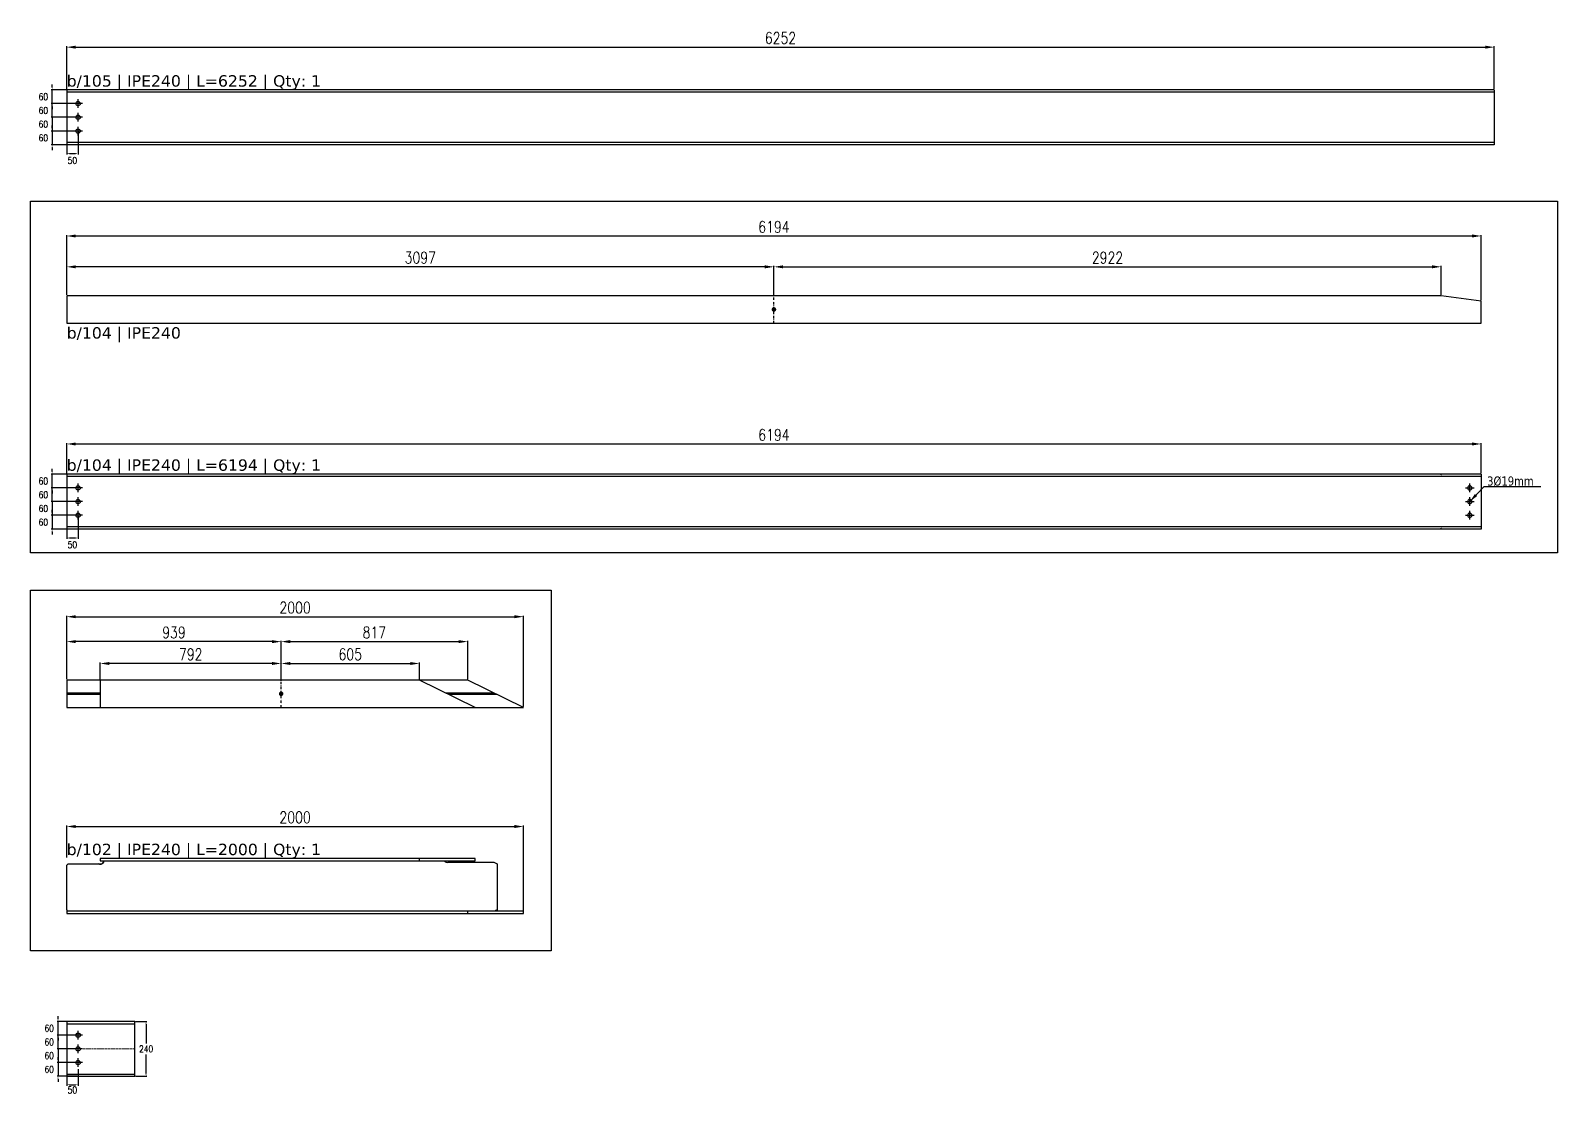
# Model space of a CAD drawing. Header units: millimetres. Extents: x -158 to 97215, y -53820 to 8373.
# Drawn here: x -158 to 6528, y -793 to 3866 of the extents above; entities that cross this region are included whole.
import ezdxf
from ezdxf.enums import TextEntityAlignment as Align

# ---------------------------------------------------------------- set-up
doc = ezdxf.new("R2010")
doc.units = ezdxf.units.MM
doc.header["$LTSCALE"] = 0.8
for name, pattern in [('ACAD_ISO02W100', [15, 12, -3]), ('DASHDOT', [25.4, 12.7, -6.35, 0, -6.35]), ('DXK_LINE_DOT4', [0.9408, 0.4704, -0.4704])]:
    doc.linetypes.add(name, pattern=pattern)
for name, color, linetype in [('COTAS', 8, 'Continuous'), ('EJE', 1, 'DASHDOT'), ('EJE_PERNO', 1, 'Continuous'), ('EJE_VIGA', 4, 'DASHDOT'), ('IPE240', 2, 'Continuous'), ('PERNOS', 3, 'Continuous'), ('TXT_GEN', 3, 'Continuous')]:
    doc.layers.add(name, color=color, linetype=linetype)
doc.styles.add('CNI_COTAS', font='romans.shx', dxfattribs={"width": 0.8})
doc.styles.add('VERDNA', font='verdana.ttf', dxfattribs={"width": 0.8})
doc.dimstyles.new('1.3', dxfattribs={"dimscale": 0, "dimtxt": 30, "dimasz": 12, "dimexe": 4, "dimexo": 4, "dimgap": 9, "dimtad": 1, "dimdec": 0, "dimzin": 4, "dimdsep": 46, "dimtxsty": 'CNI_COTAS', "dimcen": 0, "dimclrd": 256, "dimclrt": 3, "dimadec": 0, "dimazin": 0, "dimtfac": 1, "dimtdec": 0, "dimtmove": 2, "dimatfit": 0, "dimfxl": 0.05, "dimtolj": 1, "dimtzin": 0, "dimarcsym": 0})
doc.dimstyles.new('1.4', dxfattribs={"dimscale": 0, "dimtxt": 50, "dimasz": 40, "dimexe": 4, "dimexo": 4, "dimgap": 15, "dimtad": 1, "dimdec": 0, "dimzin": 4, "dimdsep": 46, "dimtxsty": 'CNI_COTAS', "dimcen": -0.09, "dimclrd": 256, "dimclrt": 3, "dimadec": 0, "dimazin": 0, "dimtfac": 1, "dimtdec": 0, "dimtmove": 2, "dimatfit": 0, "dimfxl": 0.05, "dimtolj": 1, "dimtzin": 0, "dimarcsym": 0})

# ---------------------------------------------------------------- blocks, each defined once
blk = doc.blocks.new('*D14')
at = {"layer": 'COTAS', "color": 0, "lineweight": -2, "transparency": 16777216}
for p, q in [((0, 244), (0, 384.3)), ((2000.5, 4), (2000.5, 384.3))]:
    blk.add_line(p, q, dxfattribs=at)
at = {"layer": 'COTAS', "lineweight": -2, "transparency": 16777216}
blk.add_line((40, 380.3), (1960.5, 380.3), dxfattribs=at)
at = {"layer": 'COTAS', "transparency": 16777216}
for points in [[(40, 387), (40, 373.6), (0, 380.3)], [(1960.5, 387), (1960.5, 373.6), (2000.5, 380.3)]]:
    blk.add_solid(points, dxfattribs=at)
at = {"layer": 'Defpoints', "color": 0, "transparency": 16777216}
for p in [(2000.5, 380.3), (0, 240), (2000.5, 0)]:
    blk.add_point(p, dxfattribs=at)
at = {"layer": 'COTAS', "color": 3, "transparency": 16777216, "insert": (1000.2, 420.3), "char_height": 50, "attachment_point": 5, "style": 'CNI_COTAS'}
blk.add_mtext('\\A1;2000', dxfattribs=at)
blk = doc.blocks.new('*D16')
at = {"layer": 'COTAS', "color": 0, "lineweight": -2, "transparency": 16777216}
for p, q in [((939.1, 1025.6), (939.1, 1098.3)), ((1544.4, 1025.6), (1544.4, 1098.3))]:
    blk.add_line(p, q, dxfattribs=at)
at = {"layer": 'COTAS', "lineweight": -2, "transparency": 16777216}
blk.add_line((979.1, 1094.3), (1504.4, 1094.3), dxfattribs=at)
at = {"layer": 'COTAS', "transparency": 16777216}
for points in [[(979.1, 1100.9), (979.1, 1087.6), (939.1, 1094.3)], [(1504.4, 1100.9), (1504.4, 1087.6), (1544.4, 1094.3)]]:
    blk.add_solid(points, dxfattribs=at)
at = {"layer": 'Defpoints', "color": 0, "transparency": 16777216}
for p in [(1544.4, 1094.3), (939.1, 1021.6), (1544.4, 1021.6)]:
    blk.add_point(p, dxfattribs=at)
at = {"layer": 'COTAS', "color": 3, "transparency": 16777216, "insert": (1241.8, 1134.3), "char_height": 50, "attachment_point": 5, "style": 'CNI_COTAS'}
blk.add_mtext('\\A1;605', dxfattribs=at)
blk = doc.blocks.new('*D17')
at = {"layer": 'COTAS', "color": 0, "lineweight": -2, "transparency": 16777216}
for p, q in [((939.1, 1025.6), (939.1, 1194)), ((1756.1, 1025.6), (1756.1, 1194))]:
    blk.add_line(p, q, dxfattribs=at)
at = {"layer": 'COTAS', "lineweight": -2, "transparency": 16777216}
blk.add_line((979.1, 1190), (1716.1, 1190), dxfattribs=at)
at = {"layer": 'COTAS', "transparency": 16777216}
for points in [[(979.1, 1196.7), (979.1, 1183.3), (939.1, 1190)], [(1716.1, 1196.7), (1716.1, 1183.3), (1756.1, 1190)]]:
    blk.add_solid(points, dxfattribs=at)
at = {"layer": 'Defpoints', "color": 0, "transparency": 16777216}
for p in [(1756.1, 1190), (939.1, 1021.6), (1756.1, 1021.6)]:
    blk.add_point(p, dxfattribs=at)
at = {"layer": 'COTAS', "color": 3, "transparency": 16777216, "insert": (1347.6, 1230), "char_height": 50, "attachment_point": 5, "style": 'CNI_COTAS'}
blk.add_mtext('\\A1;817', dxfattribs=at)
blk = doc.blocks.new('*D18')
at = {"layer": 'COTAS', "color": 0, "lineweight": -2, "transparency": 16777216}
for p, q in [((147.2, 1025.6), (147.2, 1098.3)), ((939.1, 1025.6), (939.1, 1098.3))]:
    blk.add_line(p, q, dxfattribs=at)
at = {"layer": 'COTAS', "lineweight": -2, "transparency": 16777216}
blk.add_line((899.1, 1094.3), (187.2, 1094.3), dxfattribs=at)
at = {"layer": 'COTAS', "transparency": 16777216}
for points in [[(187.2, 1100.9), (187.2, 1087.6), (147.2, 1094.3)], [(899.1, 1100.9), (899.1, 1087.6), (939.1, 1094.3)]]:
    blk.add_solid(points, dxfattribs=at)
at = {"layer": 'Defpoints', "color": 0, "transparency": 16777216}
for p in [(147.2, 1094.3), (147.2, 1021.6), (939.1, 1021.6)]:
    blk.add_point(p, dxfattribs=at)
at = {"layer": 'COTAS', "color": 3, "transparency": 16777216, "insert": (543.2, 1134.3), "char_height": 50, "attachment_point": 5, "style": 'CNI_COTAS'}
blk.add_mtext('\\A1;792', dxfattribs=at)
blk = doc.blocks.new('*D19')
at = {"layer": 'COTAS', "color": 0, "lineweight": -2, "transparency": 16777216}
for p, q in [((0, 1025.6), (0, 1194)), ((939.1, 1025.6), (939.1, 1194))]:
    blk.add_line(p, q, dxfattribs=at)
at = {"layer": 'COTAS', "lineweight": -2, "transparency": 16777216}
blk.add_line((899.1, 1190), (40, 1190), dxfattribs=at)
at = {"layer": 'COTAS', "transparency": 16777216}
for points in [[(40, 1196.7), (40, 1183.3), (0, 1190)], [(899.1, 1196.7), (899.1, 1183.3), (939.1, 1190)]]:
    blk.add_solid(points, dxfattribs=at)
at = {"layer": 'Defpoints', "color": 0, "transparency": 16777216}
for p in [(0, 1190), (0, 1021.6), (939.1, 1021.6)]:
    blk.add_point(p, dxfattribs=at)
at = {"layer": 'COTAS', "color": 3, "transparency": 16777216, "insert": (469.6, 1230), "char_height": 50, "attachment_point": 5, "style": 'CNI_COTAS'}
blk.add_mtext('\\A1;939', dxfattribs=at)
blk = doc.blocks.new('*D20')
at = {"layer": 'COTAS', "color": 0, "lineweight": -2, "transparency": 16777216}
for p, q in [((0, 1025.6), (0, 1303.1)), ((2000.5, 905.6), (2000.5, 1303.1))]:
    blk.add_line(p, q, dxfattribs=at)
at = {"layer": 'COTAS', "lineweight": -2, "transparency": 16777216}
blk.add_line((40, 1299.1), (1960.5, 1299.1), dxfattribs=at)
at = {"layer": 'COTAS', "transparency": 16777216}
for points in [[(40, 1305.7), (40, 1292.4), (0, 1299.1)], [(1960.5, 1305.7), (1960.5, 1292.4), (2000.5, 1299.1)]]:
    blk.add_solid(points, dxfattribs=at)
at = {"layer": 'Defpoints', "color": 0, "transparency": 16777216}
for p in [(2000.5, 1299.1), (0, 1021.6), (2000.5, 901.6)]:
    blk.add_point(p, dxfattribs=at)
at = {"layer": 'COTAS', "color": 3, "transparency": 16777216, "insert": (1000.2, 1339.1), "char_height": 50, "attachment_point": 5, "style": 'CNI_COTAS'}
blk.add_mtext('\\A1;2000', dxfattribs=at)
blk = doc.blocks.new('D19')
at = {"layer": 'EJE_PERNO', "linetype": 'Continuous'}
for p, q in [((19, 0), (-19, 0)), ((0, -19), (0, 19))]:
    blk.add_line(p, q, dxfattribs=at)
at = {"layer": 'PERNOS'}
blk.add_circle((0, 0), 9.5, dxfattribs=at)
blk = doc.blocks.new('*D26')
at = {"layer": 'COTAS', "lineweight": -2, "transparency": 16777216}
for p, q in [((-63.7, 1875.1), (-63.7, 1887.1)), ((-63.7, 1803.1), (-63.7, 1863.1)), ((-63.7, 1791.1), (-63.7, 1779.1))]:
    blk.add_line(p, q, dxfattribs=at)
at = {"layer": 'COTAS', "color": 0, "lineweight": -2, "transparency": 16777216}
for p, q in [((46, 1863.1), (-67.7, 1863.1)), ((46, 1803.1), (-67.7, 1803.1))]:
    blk.add_line(p, q, dxfattribs=at)
at = {"layer": 'COTAS', "transparency": 16777216}
for points in [[(-65.7, 1875.1), (-61.7, 1875.1), (-63.7, 1863.1)], [(-65.7, 1791.1), (-61.7, 1791.1), (-63.7, 1803.1)]]:
    blk.add_solid(points, dxfattribs=at)
at = {"layer": 'Defpoints', "color": 0, "transparency": 16777216}
for p in [(-63.7, 1863.1), (50, 1863.1), (50, 1803.1)]:
    blk.add_point(p, dxfattribs=at)
at = {"layer": 'COTAS', "color": 3, "transparency": 16777216, "insert": (-102.2, 1833.1), "char_height": 30, "attachment_point": 5, "rotation": 0.2, "style": 'CNI_COTAS'}
blk.add_mtext('\\A1;60', dxfattribs=at)
blk = doc.blocks.new('*D27')
at = {"layer": 'COTAS', "lineweight": -2, "transparency": 16777216}
for p, q in [((-63.7, 1815.1), (-63.7, 1827.1)), ((-63.7, 1803.1), (-63.7, 1743.1)), ((-63.7, 1731.1), (-63.7, 1719.1))]:
    blk.add_line(p, q, dxfattribs=at)
at = {"layer": 'COTAS', "color": 0, "lineweight": -2, "transparency": 16777216}
for p, q in [((46, 1803.1), (-67.7, 1803.1)), ((46, 1743.1), (-67.7, 1743.1))]:
    blk.add_line(p, q, dxfattribs=at)
at = {"layer": 'COTAS', "transparency": 16777216}
for points in [[(-65.7, 1815.1), (-61.7, 1815.1), (-63.7, 1803.1)], [(-65.7, 1731.1), (-61.7, 1731.1), (-63.7, 1743.1)]]:
    blk.add_solid(points, dxfattribs=at)
at = {"layer": 'Defpoints', "color": 0, "transparency": 16777216}
for p in [(-63.7, 1743.1), (50, 1803.1), (50, 1743.1)]:
    blk.add_point(p, dxfattribs=at)
at = {"layer": 'COTAS', "color": 3, "transparency": 16777216, "insert": (-102.2, 1773.1), "char_height": 30, "attachment_point": 5, "rotation": 0.2, "style": 'CNI_COTAS'}
blk.add_mtext('\\A1;60', dxfattribs=at)
blk = doc.blocks.new('*D23')
at = {"layer": 'COTAS', "lineweight": -2, "transparency": 16777216}
for p, q in [((-63.7, 1935.1), (-63.7, 1947.1)), ((-63.7, 1863.1), (-63.7, 1923.1)), ((-63.7, 1851.1), (-63.7, 1839.1))]:
    blk.add_line(p, q, dxfattribs=at)
at = {"layer": 'COTAS', "color": 0, "lineweight": -2, "transparency": 16777216}
for p, q in [((46, 1923.1), (-67.7, 1923.1)), ((46, 1863.1), (-67.7, 1863.1))]:
    blk.add_line(p, q, dxfattribs=at)
at = {"layer": 'COTAS', "transparency": 16777216}
for points in [[(-65.7, 1935.1), (-61.7, 1935.1), (-63.7, 1923.1)], [(-65.7, 1851.1), (-61.7, 1851.1), (-63.7, 1863.1)]]:
    blk.add_solid(points, dxfattribs=at)
at = {"layer": 'Defpoints', "color": 0, "transparency": 16777216}
for p in [(-63.7, 1923.1), (50, 1923.1), (50, 1863.1)]:
    blk.add_point(p, dxfattribs=at)
at = {"layer": 'COTAS', "color": 3, "transparency": 16777216, "insert": (-102.2, 1893.1), "char_height": 30, "attachment_point": 5, "rotation": 0.2, "style": 'CNI_COTAS'}
blk.add_mtext('\\A1;60', dxfattribs=at)
blk = doc.blocks.new('*D24')
at = {"layer": 'COTAS', "color": 0, "lineweight": -2, "transparency": 16777216}
for p, q in [((46, 1743.1), (-67.7, 1743.1)), ((46, 1683.1), (-67.7, 1683.1))]:
    blk.add_line(p, q, dxfattribs=at)
at = {"layer": 'COTAS', "lineweight": -2, "transparency": 16777216}
for p, q in [((-63.7, 1755.1), (-63.7, 1767.1)), ((-63.7, 1743.1), (-63.7, 1683.1)), ((-63.7, 1671.1), (-63.7, 1659.1))]:
    blk.add_line(p, q, dxfattribs=at)
at = {"layer": 'COTAS', "transparency": 16777216}
for points in [[(-65.7, 1755.1), (-61.7, 1755.1), (-63.7, 1743.1)], [(-65.7, 1671.1), (-61.7, 1671.1), (-63.7, 1683.1)]]:
    blk.add_solid(points, dxfattribs=at)
at = {"layer": 'Defpoints', "color": 0, "transparency": 16777216}
for p in [(50, 1743.1), (-63.7, 1683.1), (50, 1683.1)]:
    blk.add_point(p, dxfattribs=at)
at = {"layer": 'COTAS', "color": 3, "transparency": 16777216, "insert": (-102.2, 1713.1), "char_height": 30, "attachment_point": 5, "rotation": 0.2, "style": 'CNI_COTAS'}
blk.add_mtext('\\A1;60', dxfattribs=at)
blk = doc.blocks.new('*D25')
at = {"layer": 'COTAS', "color": 0, "lineweight": -2, "transparency": 16777216}
for p, q in [((0, 1739.1), (0, 1639.9)), ((50, 1739.1), (50, 1639.9))]:
    blk.add_line(p, q, dxfattribs=at)
at = {"layer": 'COTAS', "lineweight": -2, "transparency": 16777216}
blk.add_line((12, 1643.9), (38, 1643.9), dxfattribs=at)
at = {"layer": 'COTAS', "transparency": 16777216}
for points in [[(12, 1645.9), (12, 1641.9), (0, 1643.9)], [(38, 1645.9), (38, 1641.9), (50, 1643.9)]]:
    blk.add_solid(points, dxfattribs=at)
at = {"layer": 'Defpoints', "color": 0, "transparency": 16777216}
for p in [(0, 1743.1), (50, 1743.1), (50, 1643.9)]:
    blk.add_point(p, dxfattribs=at)
at = {"layer": 'COTAS', "color": 3, "transparency": 16777216, "insert": (25, 1614), "char_height": 30, "attachment_point": 5, "rotation": 0.2, "style": 'CNI_COTAS'}
blk.add_mtext('\\A1;50', dxfattribs=at)
blk = doc.blocks.new('*D28')
at = {"layer": 'COTAS', "color": 0, "lineweight": -2, "transparency": 16777216}
for p, q in [((0, 1927.1), (0, 2059.6)), ((6194.3, 1927.1), (6194.3, 2059.6))]:
    blk.add_line(p, q, dxfattribs=at)
at = {"layer": 'COTAS', "lineweight": -2, "transparency": 16777216}
blk.add_line((40, 2055.6), (6154.3, 2055.6), dxfattribs=at)
at = {"layer": 'COTAS', "transparency": 16777216}
for points in [[(40, 2062.2), (40, 2048.9), (0, 2055.6)], [(6154.3, 2062.2), (6154.3, 2048.9), (6194.3, 2055.6)]]:
    blk.add_solid(points, dxfattribs=at)
at = {"layer": 'Defpoints', "color": 0, "transparency": 16777216}
for p in [(6194.3, 2055.6), (0, 1923.1), (6194.3, 1923.1)]:
    blk.add_point(p, dxfattribs=at)
at = {"layer": 'COTAS', "color": 3, "transparency": 16777216, "insert": (3097.2, 2095.6), "char_height": 50, "attachment_point": 5, "style": 'CNI_COTAS'}
blk.add_mtext('\\A1;6194', dxfattribs=at)
blk = doc.blocks.new('*D29')
at = {"layer": 'COTAS', "color": 0, "lineweight": -2, "transparency": 16777216}
for p, q in [((0, 2708.7), (0, 2835.4)), ((3097.2, 2708.7), (3097.2, 2835.4))]:
    blk.add_line(p, q, dxfattribs=at)
at = {"layer": 'COTAS', "lineweight": -2, "transparency": 16777216}
blk.add_line((3057.2, 2831.4), (40, 2831.4), dxfattribs=at)
at = {"layer": 'COTAS', "transparency": 16777216}
for points in [[(40, 2838.1), (40, 2824.7), (0, 2831.4)], [(3057.2, 2838.1), (3057.2, 2824.7), (3097.2, 2831.4)]]:
    blk.add_solid(points, dxfattribs=at)
at = {"layer": 'Defpoints', "color": 0, "transparency": 16777216}
for p in [(0, 2831.4), (0, 2704.7), (3097.2, 2704.7)]:
    blk.add_point(p, dxfattribs=at)
at = {"layer": 'COTAS', "color": 3, "transparency": 16777216, "insert": (1548.6, 2871.4), "char_height": 50, "attachment_point": 5, "style": 'CNI_COTAS'}
blk.add_mtext('\\A1;3097', dxfattribs=at)
blk = doc.blocks.new('*D30')
at = {"layer": 'COTAS', "color": 0, "lineweight": -2, "transparency": 16777216}
for p, q in [((3097.2, 2708.7), (3097.2, 2835.4)), ((6019.1, 2708.7), (6019.1, 2835.4))]:
    blk.add_line(p, q, dxfattribs=at)
at = {"layer": 'COTAS', "lineweight": -2, "transparency": 16777216}
blk.add_line((3137.2, 2831.4), (5979.1, 2831.4), dxfattribs=at)
at = {"layer": 'COTAS', "transparency": 16777216}
for points in [[(3137.2, 2838.1), (3137.2, 2824.7), (3097.2, 2831.4)], [(5979.1, 2838.1), (5979.1, 2824.7), (6019.1, 2831.4)]]:
    blk.add_solid(points, dxfattribs=at)
at = {"layer": 'Defpoints', "color": 0, "transparency": 16777216}
for p in [(6019.1, 2831.4), (3097.2, 2704.7), (6019.1, 2704.7)]:
    blk.add_point(p, dxfattribs=at)
at = {"layer": 'COTAS', "color": 3, "transparency": 16777216, "insert": (4558.1, 2871.4), "char_height": 50, "attachment_point": 5, "style": 'CNI_COTAS'}
blk.add_mtext('\\A1;2922', dxfattribs=at)
blk = doc.blocks.new('*D31')
at = {"layer": 'COTAS', "color": 0, "lineweight": -2, "transparency": 16777216}
for p, q in [((0, 2708.7), (0, 2970.4)), ((6194.3, 2685.7), (6194.3, 2970.4))]:
    blk.add_line(p, q, dxfattribs=at)
at = {"layer": 'COTAS', "lineweight": -2, "transparency": 16777216}
blk.add_line((40, 2966.4), (6154.3, 2966.4), dxfattribs=at)
at = {"layer": 'COTAS', "transparency": 16777216}
for points in [[(40, 2973.1), (40, 2959.8), (0, 2966.4)], [(6154.3, 2973.1), (6154.3, 2959.8), (6194.3, 2966.4)]]:
    blk.add_solid(points, dxfattribs=at)
at = {"layer": 'Defpoints', "color": 0, "transparency": 16777216}
for p in [(6194.3, 2966.4), (0, 2704.7), (6194.3, 2681.7)]:
    blk.add_point(p, dxfattribs=at)
at = {"layer": 'COTAS', "color": 3, "transparency": 16777216, "insert": (3097.2, 3006.4), "char_height": 50, "attachment_point": 5, "style": 'CNI_COTAS'}
blk.add_mtext('\\A1;6194', dxfattribs=at)
blk = doc.blocks.new('*D35')
at = {"layer": 'COTAS', "color": 0, "lineweight": -2, "transparency": 16777216}
for p, q in [((46, 3546.2), (-67.7, 3546.2)), ((46, 3486.2), (-67.7, 3486.2))]:
    blk.add_line(p, q, dxfattribs=at)
at = {"layer": 'COTAS', "lineweight": -2, "transparency": 16777216}
for p, q in [((-63.7, 3558.2), (-63.7, 3570.2)), ((-63.7, 3486.2), (-63.7, 3546.2)), ((-63.7, 3474.2), (-63.7, 3462.2))]:
    blk.add_line(p, q, dxfattribs=at)
at = {"layer": 'COTAS', "transparency": 16777216}
for points in [[(-65.7, 3558.2), (-61.7, 3558.2), (-63.7, 3546.2)], [(-65.7, 3474.2), (-61.7, 3474.2), (-63.7, 3486.2)]]:
    blk.add_solid(points, dxfattribs=at)
at = {"layer": 'Defpoints', "color": 0, "transparency": 16777216}
for p in [(-63.7, 3546.2), (50, 3546.2), (50, 3486.2)]:
    blk.add_point(p, dxfattribs=at)
at = {"layer": 'COTAS', "color": 3, "transparency": 16777216, "insert": (-102.2, 3516.2), "char_height": 30, "attachment_point": 5, "rotation": 0.2, "style": 'CNI_COTAS'}
blk.add_mtext('\\A1;60', dxfattribs=at)
blk = doc.blocks.new('*D36')
at = {"layer": 'COTAS', "color": 0, "lineweight": -2, "transparency": 16777216}
for p, q in [((46, 3486.2), (-67.7, 3486.2)), ((46, 3426.2), (-67.7, 3426.2))]:
    blk.add_line(p, q, dxfattribs=at)
at = {"layer": 'COTAS', "lineweight": -2, "transparency": 16777216}
for p, q in [((-63.7, 3498.2), (-63.7, 3510.2)), ((-63.7, 3486.2), (-63.7, 3426.2)), ((-63.7, 3414.2), (-63.7, 3402.2))]:
    blk.add_line(p, q, dxfattribs=at)
at = {"layer": 'COTAS', "transparency": 16777216}
for points in [[(-65.7, 3498.2), (-61.7, 3498.2), (-63.7, 3486.2)], [(-65.7, 3414.2), (-61.7, 3414.2), (-63.7, 3426.2)]]:
    blk.add_solid(points, dxfattribs=at)
at = {"layer": 'Defpoints', "color": 0, "transparency": 16777216}
for p in [(50, 3486.2), (-63.7, 3426.2), (50, 3426.2)]:
    blk.add_point(p, dxfattribs=at)
at = {"layer": 'COTAS', "color": 3, "transparency": 16777216, "insert": (-102.2, 3456.2), "char_height": 30, "attachment_point": 5, "rotation": 0.2, "style": 'CNI_COTAS'}
blk.add_mtext('\\A1;60', dxfattribs=at)
blk = doc.blocks.new('*D32')
at = {"layer": 'COTAS', "lineweight": -2, "transparency": 16777216}
for p, q in [((-63.7, 3618.2), (-63.7, 3630.2)), ((-63.7, 3546.2), (-63.7, 3606.2)), ((-63.7, 3534.2), (-63.7, 3522.2))]:
    blk.add_line(p, q, dxfattribs=at)
at = {"layer": 'COTAS', "color": 0, "lineweight": -2, "transparency": 16777216}
for p, q in [((46, 3606.2), (-67.7, 3606.2)), ((46, 3546.2), (-67.7, 3546.2))]:
    blk.add_line(p, q, dxfattribs=at)
at = {"layer": 'COTAS', "transparency": 16777216}
for points in [[(-65.7, 3618.2), (-61.7, 3618.2), (-63.7, 3606.2)], [(-65.7, 3534.2), (-61.7, 3534.2), (-63.7, 3546.2)]]:
    blk.add_solid(points, dxfattribs=at)
at = {"layer": 'Defpoints', "color": 0, "transparency": 16777216}
for p in [(-63.7, 3606.2), (50, 3606.2), (50, 3546.2)]:
    blk.add_point(p, dxfattribs=at)
at = {"layer": 'COTAS', "color": 3, "transparency": 16777216, "insert": (-102.2, 3576.2), "char_height": 30, "attachment_point": 5, "rotation": 0.2, "style": 'CNI_COTAS'}
blk.add_mtext('\\A1;60', dxfattribs=at)
blk = doc.blocks.new('*D33')
at = {"layer": 'COTAS', "color": 0, "lineweight": -2, "transparency": 16777216}
for p, q in [((46, 3426.2), (-67.7, 3426.2)), ((46, 3366.2), (-67.7, 3366.2))]:
    blk.add_line(p, q, dxfattribs=at)
at = {"layer": 'COTAS', "lineweight": -2, "transparency": 16777216}
for p, q in [((-63.7, 3438.2), (-63.7, 3450.2)), ((-63.7, 3426.2), (-63.7, 3366.2)), ((-63.7, 3354.2), (-63.7, 3342.2))]:
    blk.add_line(p, q, dxfattribs=at)
at = {"layer": 'COTAS', "transparency": 16777216}
for points in [[(-65.7, 3438.2), (-61.7, 3438.2), (-63.7, 3426.2)], [(-65.7, 3354.2), (-61.7, 3354.2), (-63.7, 3366.2)]]:
    blk.add_solid(points, dxfattribs=at)
at = {"layer": 'Defpoints', "color": 0, "transparency": 16777216}
for p in [(50, 3426.2), (-63.7, 3366.2), (50, 3366.2)]:
    blk.add_point(p, dxfattribs=at)
at = {"layer": 'COTAS', "color": 3, "transparency": 16777216, "insert": (-102.2, 3396.2), "char_height": 30, "attachment_point": 5, "rotation": 0.2, "style": 'CNI_COTAS'}
blk.add_mtext('\\A1;60', dxfattribs=at)
blk = doc.blocks.new('*D34')
at = {"layer": 'COTAS', "color": 0, "lineweight": -2, "transparency": 16777216}
for p, q in [((0, 3422.2), (0, 3323)), ((50, 3422.2), (50, 3323))]:
    blk.add_line(p, q, dxfattribs=at)
at = {"layer": 'COTAS', "lineweight": -2, "transparency": 16777216}
blk.add_line((12, 3327), (38, 3327), dxfattribs=at)
at = {"layer": 'COTAS', "transparency": 16777216}
for points in [[(12, 3329), (12, 3325), (0, 3327)], [(38, 3329), (38, 3325), (50, 3327)]]:
    blk.add_solid(points, dxfattribs=at)
at = {"layer": 'Defpoints', "color": 0, "transparency": 16777216}
for p in [(0, 3426.2), (50, 3426.2), (50, 3327)]:
    blk.add_point(p, dxfattribs=at)
at = {"layer": 'COTAS', "color": 3, "transparency": 16777216, "insert": (25, 3297.1), "char_height": 30, "attachment_point": 5, "rotation": 0.2, "style": 'CNI_COTAS'}
blk.add_mtext('\\A1;50', dxfattribs=at)
blk = doc.blocks.new('*D37')
at = {"layer": 'COTAS', "color": 0, "lineweight": -2, "transparency": 16777216}
for p, q in [((0, 3609.6), (0, 3797.4)), ((6251.8, 3610.2), (6251.8, 3797.4))]:
    blk.add_line(p, q, dxfattribs=at)
at = {"layer": 'COTAS', "lineweight": -2, "transparency": 16777216}
blk.add_line((40, 3793.4), (6211.8, 3793.4), dxfattribs=at)
at = {"layer": 'COTAS', "transparency": 16777216}
for points in [[(40, 3800.1), (40, 3786.7), (0, 3793.4)], [(6211.8, 3800.1), (6211.8, 3786.7), (6251.8, 3793.4)]]:
    blk.add_solid(points, dxfattribs=at)
at = {"layer": 'Defpoints', "color": 0, "transparency": 16777216}
for p in [(6251.8, 3793.4), (0, 3605.6), (6251.8, 3606.2)]:
    blk.add_point(p, dxfattribs=at)
at = {"layer": 'COTAS', "color": 3, "transparency": 16777216, "insert": (3125.9, 3833.4), "char_height": 50, "attachment_point": 5, "style": 'CNI_COTAS'}
blk.add_mtext('\\A1;6252', dxfattribs=at)
blk = doc.blocks.new('*D100')
at = {"layer": 'COTAS', "color": 0, "lineweight": -2, "transparency": 16777216}
for p, q in [((301.9, -473.6), (351.6, -473.6)), ((301.9, -713.6), (351.6, -713.6))]:
    blk.add_line(p, q, dxfattribs=at)
at = {"layer": 'COTAS', "lineweight": -2, "transparency": 16777216}
for p, q in [((347.6, -485.6), (347.6, -569.6)), ((347.6, -701.6), (347.6, -617.6))]:
    blk.add_line(p, q, dxfattribs=at)
at = {"layer": 'COTAS', "transparency": 16777216}
for points in [[(345.6, -485.6), (349.6, -485.6), (347.6, -473.6)], [(345.6, -701.6), (349.6, -701.6), (347.6, -713.6)]]:
    blk.add_solid(points, dxfattribs=at)
at = {"layer": 'Defpoints', "color": 0, "transparency": 16777216}
for p in [(297.9, -473.6), (297.9, -713.6), (347.6, -713.6)]:
    blk.add_point(p, dxfattribs=at)
at = {"layer": 'COTAS', "color": 3, "transparency": 16777216, "insert": (347.6, -593.6), "char_height": 30, "attachment_point": 5, "rotation": 0.2, "style": 'CNI_COTAS'}
blk.add_mtext('\\A1;240', dxfattribs=at)
blk = doc.blocks.new('*D98')
at = {"layer": 'COTAS', "color": 0, "lineweight": -2, "transparency": 16777216}
for p, q in [((0, -657.6), (0, -754.9)), ((50, -682.1), (50, -754.9))]:
    blk.add_line(p, q, dxfattribs=at)
at = {"layer": 'COTAS', "lineweight": -2, "transparency": 16777216}
blk.add_line((12, -750.9), (38, -750.9), dxfattribs=at)
at = {"layer": 'COTAS', "transparency": 16777216}
for points in [[(12, -748.9), (12, -752.9), (0, -750.9)], [(38, -748.9), (38, -752.9), (50, -750.9)]]:
    blk.add_solid(points, dxfattribs=at)
at = {"layer": 'Defpoints', "color": 0, "transparency": 16777216}
for p in [(0, -653.6), (50, -678.1), (50, -750.9)]:
    blk.add_point(p, dxfattribs=at)
at = {"layer": 'COTAS', "color": 3, "transparency": 16777216, "insert": (25, -773.4), "char_height": 30, "attachment_point": 5, "rotation": 0.2, "style": 'CNI_COTAS'}
blk.add_mtext('\\A1;50', dxfattribs=at)
blk = doc.blocks.new('*D101')
at = {"layer": 'COTAS', "color": 0, "lineweight": -2, "transparency": 16777216}
for p, q in [((46, -593.6), (-42, -593.6)), ((46, -653.6), (-42, -653.6))]:
    blk.add_line(p, q, dxfattribs=at)
at = {"layer": 'COTAS', "lineweight": -2, "transparency": 16777216}
for p, q in [((-38, -581.6), (-38, -569.6)), ((-38, -593.6), (-38, -653.6)), ((-38, -665.6), (-38, -677.6))]:
    blk.add_line(p, q, dxfattribs=at)
at = {"layer": 'COTAS', "transparency": 16777216}
for points in [[(-40, -581.6), (-36, -581.6), (-38, -593.6)], [(-40, -665.6), (-36, -665.6), (-38, -653.6)]]:
    blk.add_solid(points, dxfattribs=at)
at = {"layer": 'Defpoints', "color": 0, "transparency": 16777216}
for p in [(50, -593.6), (-38, -653.6), (50, -653.6)]:
    blk.add_point(p, dxfattribs=at)
at = {"layer": 'COTAS', "color": 3, "transparency": 16777216, "insert": (-76.5, -623.6), "char_height": 30, "attachment_point": 5, "rotation": 0.2, "style": 'CNI_COTAS'}
blk.add_mtext('\\A1;60', dxfattribs=at)
blk = doc.blocks.new('*D102')
at = {"layer": 'COTAS', "color": 0, "lineweight": -2, "transparency": 16777216}
for p, q in [((46, -533.6), (-42, -533.6)), ((46, -593.6), (-42, -593.6))]:
    blk.add_line(p, q, dxfattribs=at)
at = {"layer": 'COTAS', "lineweight": -2, "transparency": 16777216}
for p, q in [((-38, -521.6), (-38, -509.6)), ((-38, -593.6), (-38, -533.6)), ((-38, -605.6), (-38, -617.6))]:
    blk.add_line(p, q, dxfattribs=at)
at = {"layer": 'COTAS', "transparency": 16777216}
for points in [[(-40, -521.6), (-36, -521.6), (-38, -533.6)], [(-40, -605.6), (-36, -605.6), (-38, -593.6)]]:
    blk.add_solid(points, dxfattribs=at)
at = {"layer": 'Defpoints', "color": 0, "transparency": 16777216}
for p in [(-38, -533.6), (50, -533.6), (50, -593.6)]:
    blk.add_point(p, dxfattribs=at)
at = {"layer": 'COTAS', "color": 3, "transparency": 16777216, "insert": (-76.5, -563.6), "char_height": 30, "attachment_point": 5, "rotation": 0.2, "style": 'CNI_COTAS'}
blk.add_mtext('\\A1;60', dxfattribs=at)
blk = doc.blocks.new('*D103')
at = {"layer": 'COTAS', "lineweight": -2, "transparency": 16777216}
for p, q in [((-38, -461.6), (-38, -449.6)), ((-38, -533.6), (-38, -473.6)), ((-38, -545.6), (-38, -557.6))]:
    blk.add_line(p, q, dxfattribs=at)
at = {"layer": 'COTAS', "color": 0, "lineweight": -2, "transparency": 16777216}
for p, q in [((46, -473.6), (-42, -473.6)), ((46, -533.6), (-42, -533.6))]:
    blk.add_line(p, q, dxfattribs=at)
at = {"layer": 'COTAS', "transparency": 16777216}
for points in [[(-40, -461.6), (-36, -461.6), (-38, -473.6)], [(-40, -545.6), (-36, -545.6), (-38, -533.6)]]:
    blk.add_solid(points, dxfattribs=at)
at = {"layer": 'Defpoints', "color": 0, "transparency": 16777216}
for p in [(-38, -473.6), (50, -473.6), (50, -533.6)]:
    blk.add_point(p, dxfattribs=at)
at = {"layer": 'COTAS', "color": 3, "transparency": 16777216, "insert": (-76.5, -503.6), "char_height": 30, "attachment_point": 5, "rotation": 0.2, "style": 'CNI_COTAS'}
blk.add_mtext('\\A1;60', dxfattribs=at)
blk = doc.blocks.new('*D104')
at = {"layer": 'COTAS', "color": 0, "lineweight": -2, "transparency": 16777216}
for p, q in [((46, -653.6), (-42, -653.6)), ((46, -713.6), (-42, -713.6))]:
    blk.add_line(p, q, dxfattribs=at)
at = {"layer": 'COTAS', "lineweight": -2, "transparency": 16777216}
for p, q in [((-38, -641.6), (-38, -629.6)), ((-38, -653.6), (-38, -713.6)), ((-38, -725.6), (-38, -737.6))]:
    blk.add_line(p, q, dxfattribs=at)
at = {"layer": 'COTAS', "transparency": 16777216}
for points in [[(-40, -641.6), (-36, -641.6), (-38, -653.6)], [(-40, -725.6), (-36, -725.6), (-38, -713.6)]]:
    blk.add_solid(points, dxfattribs=at)
at = {"layer": 'Defpoints', "color": 0, "transparency": 16777216}
for p in [(50, -653.6), (-38, -713.6), (50, -713.6)]:
    blk.add_point(p, dxfattribs=at)
at = {"layer": 'COTAS', "color": 3, "transparency": 16777216, "insert": (-76.5, -683.6), "char_height": 30, "attachment_point": 5, "rotation": 0.2, "style": 'CNI_COTAS'}
blk.add_mtext('\\A1;60', dxfattribs=at)

msp = doc.modelspace()

# ---------------------------------------------------------------- linework, layer by layer
at = {"layer": 'COTAS', "color": 4}
for points in [[(-158.3, 3118.8), (6528.3, 3118.8), (6528.3, 1578.2), (-158.3, 1578.2)], [(-158.3, 1415.7), (2121.4, 1415.7), (2121.4, -163.9), (-158.3, -163.9)]]:
    msp.add_lwpolyline(points, close=True, dxfattribs=at)
at = {"layer": 'EJE', "linetype": 'ACAD_ISO02W100', "lineweight": 13}
msp.add_line((0, -593.6), (297.9, -593.6), dxfattribs=at)
at = {"layer": 'EJE_VIGA', "color": 4}
for p, q in [((3097.2, 2584.7), (3097.2, 2704.7)), ((939.1, 901.6), (939.1, 1021.6))]:
    msp.add_line(p, q, dxfattribs=at)
at = {"layer": 'EJE_VIGA', "color": 40, "linetype": 'ByBlock', "true_color": 0xf8d731, "const_width": 10}
for points in [[(3092.2, 2644.7, 1), (3102.2, 2644.7, 1)], [(934.1, 961.6, 1), (944.1, 961.6, 1)]]:
    msp.add_lwpolyline(points, format="xyb", close=True, dxfattribs=at)
at = {"layer": 'IPE240', "linetype": 'Continuous'}
for p, q in [((0, 3606.2), (0, 3366.2)), ((6251.8, 3606.2), (0, 3606.2)), ((6251.8, 3596.4), (0, 3596.4)), ((6251.8, 3606.2), (6251.8, 3366.2)), ((6251.8, 3376), (0, 3376)), ((6251.8, 3366.2), (0, 3366.2)), ((6194.3, 1923.1), (0, 1923.1)), ((0, 1923.1), (0, 1683.1)), ((6194.3, 1913.3), (0, 1913.3)), ((6194.3, 1923.1), (6194.3, 1683.1)), ((6194.3, 1692.9), (0, 1692.9)), ((6194.3, 1683.1), (0, 1683.1)), ((0, 1021.6), (0, 901.6)), ((1756.1, 1021.6), (0, 1021.6)), ((147.2, 1021.6), (147.2, 901.6)), ((1788.8, 901.6), (1544.4, 1021.6)), ((2000.5, 901.6), (1756.1, 1021.6)), ((147.2, 964.7), (0, 964.7)), ((147.2, 958.5), (0, 958.5)), ((6, 958.5), (6, 964.7)), ((140.6, 958.5), (140.6, 964.7)), ((1872, 964.7), (1660.3, 964.7)), ((1884.6, 958.5), (1672.9, 958.5)), ((0, 901.6), (2000.5, 901.6)), ((162.4, 230.2), (160.9, 223.6))]:
    msp.add_line(p, q, dxfattribs=at)
at = {"layer": 'IPE240', "linetype": 'DXK_LINE_DOT4'}
for p, q in [((6019.1, 1913.3), (6019.1, 1923.1)), ((6019.1, 1683.1), (6019.1, 1692.9)), ((3.7, 958.5), (3.7, 964.7)), ((3.9, 958.5), (3.9, 964.7))]:
    msp.add_line(p, q, dxfattribs=at)
at = {"layer": 'IPE240', "linetype": 'ACAD_ISO02W100'}
for p, q in [((1544.4, 230.2), (1544.4, 240)), ((1756.1, 0), (1756.1, 9.8))]:
    msp.add_line(p, q, dxfattribs=at)
at = {"layer": 'IPE240'}
for p, q in [((0, -483.4), (297.9, -483.4)), ((0, -703.8), (297.9, -703.8))]:
    msp.add_line(p, q, dxfattribs=at)
at = {"layer": 'IPE240', "linetype": 'Continuous'}
for points in [[(6194.3, 2681.7), (6019.1, 2704.7), (0, 2704.7), (0, 2584.7), (6194.3, 2584.7)], [(1788.8, 230.2), (1788.8, 240), (147.2, 240), (147.2, 230.2)], [(0, 9.8), (0, 0), (2000.5, 0), (2000.5, 9.8)]]:
    msp.add_lwpolyline(points, close=True, dxfattribs=at)
for points in [[(3.9, 9.8), (3.7, 11), (3.2, 12.1), (2.5, 12.7), (1.8, 13.2), (1.2, 13.5), (0, 13.7), (0, 211), (6, 217), (140.6, 217)], [(1653.1, 230.2), (1656.9, 225.1), (1666.6, 222), (1671.1, 223.4), (1871, 223.4), (1884.6, 217.4), (1884.6, 13.7), (1881.8, 13.5), (1879.4, 13), (1877.4, 12.1), (1876.1, 11), (1875.7, 9.8)]]:
    msp.add_lwpolyline(points, dxfattribs=at)
msp.add_lwpolyline([(156.7, 218.4, -0.228243), (143.9, 215.5), (140.6, 217), (143.9, 215.5, 0.228243), (156.7, 218.4), (160.9, 223.6)], format="xyb", close=True, dxfattribs=at)
at = {"layer": 'IPE240'}
msp.add_lwpolyline([(0, -713.6), (297.9, -713.6), (297.9, -473.6), (0, -473.6)], close=True, dxfattribs=at)

# ---------------------------------------------------------------- block references
for p in [(50, -533.6), (50, -593.6), (50, -653.6)]:
    msp.add_blockref('D19', p, dxfattribs=at)
at = {"layer": 'PERNOS'}
for p in [(50, 3546.2), (50, 3486.2), (50, 3426.2), (50, 1863.1), (50, 1803.1), (50, 1743.1)]:
    msp.add_blockref('D19', p, dxfattribs=at)
at = {"layer": 'PERNOS', "xscale": -1}
for p in [(6144.3, 1863.1), (6144.3, 1803.1), (6144.3, 1743.1)]:
    msp.add_blockref('D19', p, dxfattribs=at)

# ---------------------------------------------------------------- texts
at = {"layer": 'COTAS', "color": 3, "insert": (6220.3, 1871.4), "char_height": 40, "attachment_point": 7, "style": 'VERDNA'}
msp.add_mtext('3%%C19mm', dxfattribs=at)
at = {"layer": 'TXT_GEN', "style": 'VERDNA'}
for s, p in [('b/105 | IPE240 | L=6252 | Qty: 1', (0, 3605.6)), ('b/104 | IPE240 ', (0, 2502.1)), ('b/104 | IPE240 | L=6194 | Qty: 1', (0, 1923.1)), ('b/102 | IPE240 | L=2000 | Qty: 1', (0, 240))]:
    msp.add_text(s, height=50, dxfattribs=at).set_placement(p, align=Align.BOTTOM_LEFT)

# ---------------------------------------------------------------- dimensions: what is measured, and where the dimension line sits
at = {"layer": 'COTAS'}
for base, p1, p2, picture, middle in [((6251.8, 3793.4), (0, 3605.6), (6251.8, 3606.2), '*D37', (3125.9, 3833.4)), ((6194.3, 2966.4), (0, 2704.7), (6194.3, 2681.7), '*D31', (3097.2, 3006.4)), ((0, 2831.4), (3097.2, 2704.7), (0, 2704.7), '*D29', (1548.6, 2871.4)), ((6019.1, 2831.4), (3097.2, 2704.7), (6019.1, 2704.7), '*D30', (4558.1, 2871.4)), ((6194.3, 2055.6), (0, 1923.1), (6194.3, 1923.1), '*D28', (3097.2, 2095.6)), ((2000.4618, 1299.0814), (0, 1021.5523), (2000.4618, 901.5523), '*D20', (1000.2309, 1339.0814)), ((0, 1190), (939.1, 1021.6), (0, 1021.6), '*D19', (469.6, 1230)), ((1756.1, 1190), (939.1, 1021.6), (1756.1, 1021.6), '*D17', (1347.6, 1230)), ((147.2, 1094.3), (939.1, 1021.6), (147.2, 1021.6), '*D18', (543.2, 1134.3)), ((1544.4, 1094.3), (939.1, 1021.6), (1544.4, 1021.6), '*D16', (1241.8, 1134.3)), ((2000.4618, 380.2908), (0.0071, 240), (2000.4618, 0), '*D14', (1000.2344, 420.2908))]:
    dim = msp.add_linear_dim(base=base, p1=p1, p2=p2, dimstyle='1.4', override={"dimscale": 1}, dxfattribs=at)
    dim.commit()
    dim.dimension.update_dxf_attribs({"geometry": picture, "text_midpoint": middle})
for base, p1, p2, picture, middle in [((-63.7, 3606.2), (50, 3546.2), (50, 3606.2), '*D32', (-102.2, 3576.2)), ((-63.7, 3546.2), (50, 3486.2), (50, 3546.2), '*D35', (-102.2, 3516.2)), ((-63.7, 3426.2), (50, 3486.2), (50, 3426.2), '*D36', (-102.2, 3456.2)), ((-63.7, 3366.2), (50, 3426.2), (50, 3366.2), '*D33', (-102.2, 3396.2)), ((-63.7, 1923.1), (50, 1863.1), (50, 1923.1), '*D23', (-102.2, 1893.1)), ((-63.7, 1863.1), (50, 1803.1), (50, 1863.1), '*D26', (-102.2, 1833.1)), ((-63.7, 1743.1), (50, 1803.1), (50, 1743.1), '*D27', (-102.2, 1773.1)), ((-63.7, 1683.1), (50, 1743.1), (50, 1683.1), '*D24', (-102.2, 1713.1)), ((-38, -473.6), (50, -533.6), (50, -473.6), '*D103', (-76.5, -503.6)), ((-38, -533.6), (50, -593.6), (50, -533.6), '*D102', (-76.5, -563.6)), ((347.6, -713.6), (297.9, -473.6), (297.9, -713.6), '*D100', (347.6, -593.6)), ((-38, -653.6), (50, -593.6), (50, -653.6), '*D101', (-76.5, -623.6)), ((-38, -713.6), (50, -653.6), (50, -713.6), '*D104', (-76.5, -683.6))]:
    dim = msp.add_linear_dim(base=base, p1=p1, p2=p2, angle=90, dimstyle='1.3', override={"dimscale": 1}, dxfattribs=at)
    dim.commit()
    dim.dimension.update_dxf_attribs({"geometry": picture, "text_midpoint": middle, "text_rotation": 0.2})
for base, p1, p2, picture, middle in [((50, 3327), (0, 3426.2), (50, 3426.2), '*D34', (25, 3297.1)), ((50, 1643.9), (0, 1743.1), (50, 1743.1), '*D25', (25, 1614)), ((50, -750.9), (0, -653.6), (50, -678.1), '*D98', (25, -773.4))]:
    dim = msp.add_linear_dim(base=base, p1=p1, p2=p2, dimstyle='1.3', override={"dimscale": 1}, dxfattribs=at)
    dim.commit()
    dim.dimension.update_dxf_attribs({"geometry": picture, "text_midpoint": middle, "dimtype": 160, "text_rotation": 0.2})

# ---------------------------------------------------------------- leaders
at = {"layer": 'COTAS', "annotation_type": 0, "has_hookline": 1, "hookline_direction": 0, "text_width": 196.8}
msp.add_leader([(6144.3, 1803), (6207, 1869.2), (6244.2, 1869.2)], dimstyle='1.4', override={"dimscale": 1}, dxfattribs=at)

doc.saveas('drawing.dxf')
